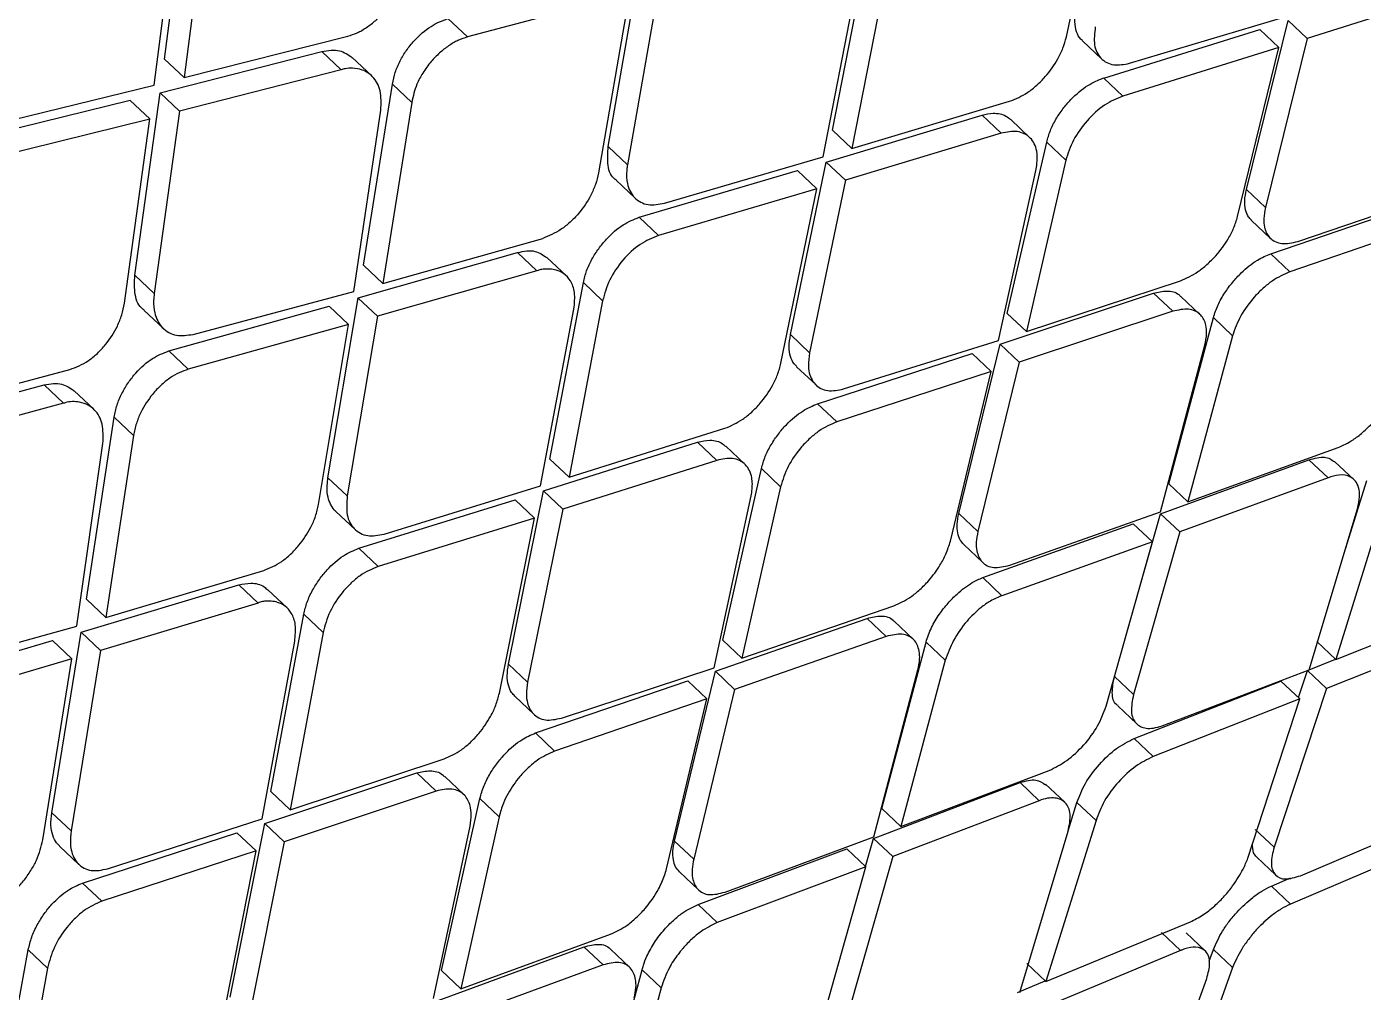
# Model space of a CAD drawing. Extents: x 400 to 501, y 484 to 634.
# Drawn here: x 410.495 to 411.596, y 583.048 to 583.843 of the extents above; entities that cross this region are included whole.
import ezdxf

# ---------------------------------------------------------------- set-up
doc = ezdxf.new("R2010")
doc.units = 0
doc.header["$MEASUREMENT"] = 0
doc.layers.add('DIM', color=3, linetype='Continuous')
doc.layers.add('GEOMETRY', color=3, linetype='Continuous', lineweight=25)

# ---------------------------------------------------------------- blocks, each defined once
blk = doc.blocks.new('2026 GRANDEE')
at = {"layer": 'GEOMETRY', "ltscale": 16}
for p, q in [((-39.0733, -13.0054), (-39.0433, -12.8622)), ((-39.8162, -13.0237), (-39.7962, -12.871)), ((-39.7801, -12.8862), (-39.8001, -13.0389)), ((-39.8247, -13.0451), (-39.805, -12.8921)), ((-39.2659, -13.0823), (-39.2376, -12.9375)), ((-39.4507, -13.0956), (-39.425, -12.9484)), ((-39.2217, -12.9524), (-39.2501, -13.0972)), ((-39.4091, -12.9634), (-39.4348, -13.1106)), ((-39.2737, -13.1042), (-39.2456, -12.9592)), ((-38.747, -12.966), (-38.8749, -13.0067)), ((-39.4332, -12.9699), (-39.5667, -13.0054)), ((-39.4332, -12.9699), (-39.4587, -13.1174)), ((-39.5827, -12.9903), (-39.5667, -13.0054)), ((-39.0212, -13.0271), (-38.8922, -12.9886)), ((-39.0426, -13.0392), (-38.914, -12.9991)), ((-38.925, -13.131), (-38.8907, -12.9918)), ((-38.8982, -13.014), (-38.914, -12.9991)), ((-38.8749, -13.0067), (-38.8907, -12.9918)), ((-39.8001, -13.0389), (-39.6653, -13.0048)), ((-39.0601, -13.0085), (-39.0442, -13.0236)), ((-38.8749, -13.0067), (-38.9093, -13.1458)), ((-39.8199, -13.0514), (-39.6866, -13.0173)), ((-39.6706, -13.0325), (-39.6866, -13.0173)), ((-39.6455, -13.0374), (-39.6615, -13.0223)), ((-38.8982, -13.014), (-39.0269, -13.0541)), ((-38.9323, -13.1534), (-38.8982, -13.014)), ((-39.8001, -13.0389), (-39.8162, -13.0237)), ((-39.6706, -13.0325), (-39.8038, -13.0666)), ((-39.9604, -13.0784), (-39.8247, -13.0451)), ((-39.6522, -13.1934), (-39.6285, -13.0442)), ((-39.6125, -13.0593), (-39.6285, -13.0442)), ((-39.0269, -13.0541), (-39.0426, -13.0392)), ((-39.8407, -13.2016), (-39.8199, -13.0514)), ((-39.8199, -13.0514), (-39.8038, -13.0666)), ((-39.8444, -13.0576), (-39.9799, -13.0912)), ((-39.8284, -13.0727), (-39.8444, -13.0576)), ((-39.8038, -13.0666), (-39.8247, -13.2168)), ((-39.6602, -13.2152), (-39.638, -13.0657)), ((-39.6125, -13.0593), (-39.6363, -13.2085)), ((-39.2501, -13.0972), (-39.1202, -13.0584)), ((-39.9637, -13.1064), (-39.8284, -13.0727)), ((-39.8491, -13.2247), (-39.8284, -13.0727)), ((-39.2712, -13.1084), (-39.1428, -13.0698)), ((-39.127, -13.0847), (-39.1428, -13.0698)), ((-39.1036, -13.0881), (-39.1192, -13.0733)), ((-39.2501, -13.0972), (-39.2659, -13.0823)), ((-39.127, -13.0847), (-39.2554, -13.1234)), ((-39.4348, -13.1106), (-39.4507, -13.0956)), ((-39.122, -13.2331), (-39.0895, -13.0921)), ((-39.0738, -13.107), (-39.0895, -13.0921)), ((-39.4043, -13.1424), (-39.2737, -13.1042)), ((-39.3006, -13.2506), (-39.2712, -13.1084)), ((-39.2712, -13.1085), (-39.2554, -13.1234)), ((-39.0738, -13.107), (-39.1062, -13.2479)), ((-39.4251, -13.1539), (-39.2948, -13.1155)), ((-39.279, -13.1304), (-39.2948, -13.1155)), ((-39.1293, -13.2555), (-39.0983, -13.1142)), ((-39.4443, -13.1233), (-39.4284, -13.1383)), ((-39.279, -13.1304), (-39.4093, -13.1689)), ((-39.3084, -13.2742), (-39.279, -13.1304)), ((-39.2554, -13.1234), (-39.2848, -13.2655)), ((-38.9093, -13.1458), (-38.925, -13.131)), ((-38.8827, -13.1738), (-38.757, -13.1311)), ((-38.905, -13.184), (-38.7795, -13.141)), ((-39.4251, -13.1539), (-39.4093, -13.1689)), ((-38.921, -13.1564), (-38.9052, -13.1714)), ((-38.7638, -13.1558), (-38.8893, -13.1988)), ((-39.6363, -13.2085), (-39.5047, -13.1713)), ((-39.6566, -13.2204), (-39.5253, -13.183)), ((-39.5094, -13.198), (-39.5253, -13.183)), ((-39.4851, -13.2022), (-39.5012, -13.187)), ((-38.8893, -13.1988), (-38.905, -13.184)), ((-39.6363, -13.2085), (-39.6522, -13.1934)), ((-39.5094, -13.198), (-39.6407, -13.2355)), ((-39.8247, -13.2168), (-39.8407, -13.2016)), ((-39.4988, -13.3531), (-39.4712, -13.2077)), ((-39.4553, -13.2227), (-39.4711, -13.2077)), ((-39.1062, -13.2479), (-38.9794, -13.2062)), ((-39.7927, -13.2504), (-39.6602, -13.2152)), ((-39.6816, -13.3685), (-39.6566, -13.2204)), ((-39.6407, -13.2355), (-39.6566, -13.2205)), ((-39.128, -13.2585), (-39.0015, -13.2165)), ((-39.0015, -13.2165), (-38.9857, -13.2314)), ((-38.9633, -13.2339), (-38.979, -13.2191)), ((-39.8331, -13.2305), (-39.8171, -13.2456)), ((-39.8126, -13.264), (-39.6805, -13.2272)), ((-39.6646, -13.2422), (-39.6805, -13.2272)), ((-39.5064, -13.3753), (-39.4789, -13.2296)), ((-39.4553, -13.2227), (-39.483, -13.3681)), ((-38.9857, -13.2314), (-39.1122, -13.2734)), ((-39.6646, -13.2422), (-39.7966, -13.2791)), ((-39.6893, -13.3905), (-39.6646, -13.2422)), ((-39.6407, -13.2355), (-39.6657, -13.3835)), ((-39.122, -13.2331), (-39.1062, -13.2479)), ((-38.9889, -13.3735), (-38.9522, -13.2366)), ((-38.9365, -13.2515), (-38.9522, -13.2366)), ((-39.2848, -13.2655), (-39.3006, -13.2506)), ((-38.9365, -13.2515), (-38.9732, -13.3884)), ((-39.7966, -13.2791), (-39.8126, -13.264)), ((-39.2568, -13.2954), (-39.1293, -13.2555)), ((-39.1619, -13.3981), (-39.128, -13.2585)), ((-39.1122, -13.2734), (-39.1279, -13.2586)), ((-38.9957, -13.3965), (-38.9593, -13.2593)), ((-39.2782, -13.3075), (-39.151, -13.2661)), ((-39.1352, -13.281), (-39.151, -13.2661)), ((-39.1122, -13.2734), (-39.1462, -13.4129)), ((-40.0277, -13.3148), (-39.8942, -13.2794)), ((-39.2955, -13.2771), (-39.2795, -13.2921)), ((-39.1352, -13.281), (-39.2624, -13.3224)), ((-39.1689, -13.4208), (-39.1352, -13.281)), ((-40.0473, -13.3274), (-39.9154, -13.2921)), ((-39.8993, -13.3072), (-39.9154, -13.2921)), ((-39.8745, -13.312), (-39.8905, -13.2969)), ((-39.8993, -13.3072), (-40.0312, -13.3426)), ((-39.2624, -13.3224), (-39.2782, -13.3075)), ((-39.8805, -13.4686), (-39.8577, -13.3186)), ((-39.8417, -13.3337), (-39.8577, -13.3186)), ((-39.483, -13.3681), (-39.3546, -13.3278)), ((-39.8883, -13.4906), (-39.8669, -13.3403)), ((-39.8417, -13.3337), (-39.8646, -13.4837)), ((-39.504, -13.3794), (-39.3771, -13.3393)), ((-39.3613, -13.3542), (-39.3771, -13.3393)), ((-39.3382, -13.3574), (-39.3538, -13.3426)), ((-39.483, -13.3681), (-39.4988, -13.3531)), ((-38.9957, -13.3983), (-38.8735, -13.3537)), ((-38.9732, -13.3884), (-38.8495, -13.3436)), ((-38.8578, -13.3685), (-38.8735, -13.3537)), ((-39.3613, -13.3542), (-39.4882, -13.3944)), ((-39.3564, -13.5024), (-39.3245, -13.361)), ((-39.3087, -13.3759), (-39.3245, -13.361)), ((-38.8365, -13.37), (-38.8521, -13.3553)), ((-39.6657, -13.3835), (-39.6816, -13.3685)), ((-39.6354, -13.415), (-39.5064, -13.3753)), ((-39.3087, -13.3759), (-39.3407, -13.5173)), ((-38.9732, -13.3884), (-38.9889, -13.3736)), ((-38.8578, -13.3685), (-38.98, -13.4131)), ((-38.8432, -13.4264), (-38.8259, -13.3707)), ((-39.6561, -13.4266), (-39.5273, -13.3867)), ((-39.5329, -13.5221), (-39.504, -13.3794)), ((-39.5115, -13.4017), (-39.5273, -13.3867)), ((-39.504, -13.3794), (-39.4882, -13.3944)), ((-39.3635, -13.5251), (-39.3329, -13.3835)), ((-38.8102, -13.3856), (-38.8514, -13.5182)), ((-39.6751, -13.3962), (-39.6592, -13.4112)), ((-39.4882, -13.3944), (-39.5171, -13.537)), ((-39.12, -13.4406), (-38.9957, -13.3965)), ((-38.8733, -13.5268), (-38.8335, -13.394)), ((-39.5115, -13.4017), (-39.6402, -13.4416)), ((-39.5404, -13.546), (-39.5115, -13.4017)), ((-39.1462, -13.4129), (-39.1619, -13.3981)), ((-39.1422, -13.4508), (-39.0182, -13.4064)), ((-39.0252, -13.5021), (-38.9957, -13.3983)), ((-39.0025, -13.4212), (-39.0182, -13.4064)), ((-38.98, -13.4131), (-38.9957, -13.3983)), ((-38.98, -13.4131), (-39.0181, -13.5471)), ((-39.6402, -13.4416), (-39.6561, -13.4266)), ((-39.1579, -13.4235), (-39.1421, -13.4384)), ((-39.0025, -13.4212), (-39.1265, -13.4657)), ((-39.0406, -13.5568), (-39.0025, -13.4212)), ((-39.8646, -13.4837), (-39.7345, -13.445)), ((-39.1422, -13.4508), (-39.1265, -13.4657)), ((-39.8848, -13.4957), (-39.755, -13.4568)), ((-39.755, -13.4568), (-39.7391, -13.4718)), ((-39.7152, -13.4757), (-39.731, -13.4608)), ((-39.8805, -13.4686), (-39.8646, -13.4837)), ((-39.7391, -13.4718), (-39.8689, -13.5108)), ((-39.3407, -13.5173), (-39.2155, -13.4741)), ((-38.8514, -13.5182), (-38.731, -13.4705)), ((-39.7285, -13.627), (-39.7014, -13.481)), ((-39.6856, -13.496), (-39.7014, -13.481)), ((-39.3624, -13.528), (-39.2375, -13.4844)), ((-39.2217, -13.4993), (-39.2375, -13.4844)), ((-40.0192, -13.5273), (-39.8883, -13.4907)), ((-39.909, -13.6445), (-39.8848, -13.4957)), ((-39.8689, -13.5108), (-39.8848, -13.4958)), ((-39.6856, -13.496), (-39.7127, -13.642)), ((-39.1996, -13.5015), (-39.2153, -13.4867)), ((-38.7389, -13.4941), (-38.8591, -13.5422)), ((-40.039, -13.541), (-39.9085, -13.5027)), ((-39.8925, -13.5178), (-39.9085, -13.5027)), ((-39.7357, -13.6495), (-39.7089, -13.5032)), ((-39.3407, -13.5173), (-39.3564, -13.5024)), ((-39.2217, -13.4993), (-39.3466, -13.5429)), ((-39.2253, -13.641), (-39.1889, -13.5039)), ((-39.1731, -13.5188), (-39.1888, -13.5039)), ((-38.8514, -13.5182), (-38.8671, -13.5034)), ((-39.8925, -13.5178), (-40.023, -13.5561)), ((-39.9164, -13.6668), (-39.8925, -13.5178)), ((-39.8689, -13.5108), (-39.8931, -13.6595)), ((-39.1731, -13.5188), (-39.2096, -13.6559)), ((-38.8748, -13.5273), (-38.8516, -13.518)), ((-39.5171, -13.537), (-39.5329, -13.5221)), ((-39.4893, -13.5666), (-39.3635, -13.5251)), ((-39.396, -13.6678), (-39.3624, -13.528)), ((-39.3466, -13.5429), (-39.3624, -13.528)), ((-39.2318, -13.6643), (-39.1956, -13.5269)), ((-38.9944, -13.5728), (-38.8733, -13.5268)), ((-38.8822, -13.5497), (-38.8748, -13.5273)), ((-38.8591, -13.5422), (-38.8748, -13.5273)), ((-39.5107, -13.5788), (-39.3851, -13.5358)), ((-39.3694, -13.5507), (-39.3851, -13.5358)), ((-39.0181, -13.5471), (-39.0338, -13.5323)), ((-39.0175, -13.5834), (-38.8967, -13.536)), ((-38.881, -13.5508), (-38.8967, -13.536)), ((-39.5277, -13.5485), (-39.5118, -13.5636)), ((-39.3694, -13.5507), (-39.4949, -13.5937)), ((-39.4027, -13.6908), (-39.3694, -13.5507)), ((-39.3466, -13.5429), (-39.3803, -13.6827)), ((-38.881, -13.5508), (-39.0018, -13.5982)), ((-38.9238, -13.6819), (-38.881, -13.5508)), ((-38.8591, -13.5422), (-38.9022, -13.673)), ((-39.031, -13.5565), (-39.0153, -13.5714)), ((-39.4949, -13.5937), (-39.5107, -13.5788)), ((-39.0018, -13.5982), (-39.0175, -13.5834)), ((-39.7127, -13.642), (-39.5859, -13.6002)), ((-39.7336, -13.6534), (-39.6083, -13.6117)), ((-39.5925, -13.6267), (-39.6083, -13.6117)), ((-39.5697, -13.6295), (-39.5854, -13.6147)), ((-39.2096, -13.6559), (-39.0875, -13.6097)), ((-39.7127, -13.642), (-39.7285, -13.627)), ((-39.5925, -13.6267), (-39.7177, -13.6684)), ((-39.2321, -13.6658), (-39.1115, -13.6197)), ((-39.0958, -13.6346), (-39.1115, -13.6197)), ((-39.0747, -13.6359), (-39.0904, -13.6211)), ((-39.588, -13.7746), (-39.5564, -13.6328)), ((-39.5406, -13.6478), (-39.5564, -13.6328)), ((-39.0958, -13.6346), (-39.2164, -13.6807)), ((-39.0719, -13.6594), (-39.0646, -13.6361)), ((-39.0489, -13.651), (-39.0646, -13.6361)), ((-39.8931, -13.6595), (-39.909, -13.6445)), ((-39.8631, -13.6907), (-39.7357, -13.6495)), ((-39.5406, -13.6478), (-39.5722, -13.7895)), ((-39.2096, -13.6559), (-39.2253, -13.6411)), ((-39.0489, -13.651), (-39.0902, -13.7836)), ((-38.8806, -13.6964), (-38.7626, -13.6463)), ((-39.8837, -13.7025), (-39.7566, -13.661)), ((-39.762, -13.7965), (-39.7336, -13.6534)), ((-39.7408, -13.676), (-39.7566, -13.661)), ((-39.7177, -13.6684), (-39.7335, -13.6534)), ((-39.5947, -13.7976), (-39.5645, -13.6556)), ((-39.1118, -13.7925), (-39.0719, -13.6596)), ((-38.9022, -13.673), (-38.9179, -13.6582)), ((-39.9028, -13.672), (-39.8867, -13.6872)), ((-39.7177, -13.6684), (-39.7462, -13.8115)), ((-39.3803, -13.6827), (-39.396, -13.6678)), ((-39.3545, -13.71), (-39.2318, -13.6643)), ((-39.2387, -13.6889), (-39.2321, -13.6658)), ((-39.2321, -13.6658), (-39.2164, -13.6807)), ((-38.771, -13.6695), (-38.8888, -13.7198)), ((-39.7408, -13.676), (-39.8678, -13.7175)), ((-39.7691, -13.8207), (-39.7408, -13.676)), ((-39.3767, -13.7202), (-39.2543, -13.6742)), ((-39.2164, -13.6807), (-39.2544, -13.8147)), ((-39.2386, -13.6891), (-39.2543, -13.6742)), ((-38.9165, -13.6811), (-38.9007, -13.696)), ((-39.3921, -13.6931), (-39.3763, -13.708)), ((-39.2386, -13.6891), (-39.3609, -13.735)), ((-39.2767, -13.8247), (-39.2386, -13.6891)), ((-39.8837, -13.7025), (-39.8678, -13.7175)), ((-38.9045, -13.7049), (-38.8887, -13.6982)), ((-38.9045, -13.705), (-38.8888, -13.7198)), ((-39.3609, -13.735), (-39.3767, -13.7202)), ((-39.0902, -13.7836), (-38.9712, -13.7344)), ((-39.5722, -13.7895), (-39.4487, -13.7446)), ((-38.9792, -13.758), (-38.995, -13.7431)), ((-38.9591, -13.7583), (-38.9747, -13.7435)), ((-39.9549, -13.904), (-39.9284, -13.7575)), ((-39.9125, -13.7725), (-39.9284, -13.7575)), ((-39.5939, -13.8002), (-39.4706, -13.755)), ((-39.4707, -13.755), (-39.4549, -13.7699)), ((-39.4331, -13.7718), (-39.4488, -13.757)), ((-38.9792, -13.758), (-39.0978, -13.8075)), ((-38.9556, -13.7668), (-38.9521, -13.7572)), ((-38.9364, -13.7721), (-38.9521, -13.7572)), ((-39.4549, -13.7699), (-39.5781, -13.8151)), ((-39.0902, -13.7836), (-39.1059, -13.7687)), ((-38.9364, -13.7721), (-38.9826, -13.9)), ((-39.9125, -13.7725), (-39.9391, -13.919)), ((-39.588, -13.7746), (-39.5722, -13.7895)), ((-39.4571, -13.9032), (-39.4228, -13.7738)), ((-39.4071, -13.7887), (-39.4228, -13.7738)), ((-39.1136, -13.7926), (-39.0907, -13.7831)), ((-39.0037, -13.9094), (-38.9577, -13.7812)), ((-39.4071, -13.7887), (-39.4435, -13.9259))]:
    blk.add_line(p, q, dxfattribs=at)
for points, knots in [([(-45.9514, -13.3107), (-45.8033, -13.0357), (-45.5087, -12.4889), (-45.1362, -11.8753), (-44.8657, -11.4533), (-44.7068, -11.2126), (-44.5423, -10.9704), (-44.3613, -10.7115), (-44.0257, -10.2469), (-43.5214, -9.5953), (-42.8346, -8.7946), (-42.1791, -8.1048), (-41.5672, -7.5146), (-41.0084, -7.0135), (-40.5326, -6.6169), (-40.1496, -6.3143), (-39.8662, -6.0981), (-39.5827, -5.8893), (-39.3147, -5.6985), (-38.9061, -5.4164), (-38.3432, -5.05), (-37.599, -4.6027), (-37.0869, -4.3272), (-36.8294, -4.1887)], [0, 0, 0, 0, 0.071478, 0.142152, 0.164219, 0.186221, 0.208164, 0.23124, 0.25853, 0.33935, 0.419742, 0.49991, 0.55706, 0.614293, 0.671682, 0.698814, 0.726004, 0.753262, 0.779402, 0.801319, 0.866902, 0.933096, 1, 1, 1, 1]), ([(-40.5003, -15.8714), (-40.4458, -15.8151), (-40.3226, -15.6877), (-40.1408, -15.4997), (-39.9651, -15.3178), (-39.8201, -15.1678), (-39.7056, -15.0492), (-39.6194, -14.9601), (-39.5502, -14.8884), (-39.4511, -14.7859), (-39.3025, -14.6322), (-39.0935, -14.416), (-38.8443, -14.1584), (-38.5644, -13.8693), (-38.2653, -13.5609), (-37.9638, -13.2506), (-37.6617, -12.9402), (-37.3313, -12.6013), (-36.9741, -12.2355), (-36.5987, -11.8519), (-36.2427, -11.4888), (-35.9145, -11.1547), (-35.6645, -10.9006), (-35.4828, -10.716), (-35.3515, -10.5826), (-35.2026, -10.4314), (-35.0272, -10.2533), (-34.826, -10.049), (-34.5993, -9.8189), (-34.359, -9.575), (-34.1941, -9.4073), (-34.113, -9.3249)], [0, 0, 0, 0, 0.025706, 0.058116, 0.085771, 0.108674, 0.126547, 0.139842, 0.14935, 0.159222, 0.186616, 0.219484, 0.257819, 0.304206, 0.351452, 0.398756, 0.44612, 0.493545, 0.553989, 0.613827, 0.669581, 0.720778, 0.767425, 0.786508, 0.805714, 0.828802, 0.856129, 0.887695, 0.922828, 0.962064, 1, 1, 1, 1]), ([(-40.3706, -15.9417), (-40.3422, -15.9148), (-40.11, -15.6952), (-39.6744, -15.2761), (-39.065, -14.6861), (-38.4575, -14.0915), (-37.8521, -13.494), (-37.249, -12.8934), (-36.6483, -12.2902), (-36.0504, -11.6845), (-35.4555, -11.0767), (-34.8652, -10.4669), (-34.4262, -10.0105), (-34.187, -9.7575), (-34.1406, -9.7083)], [0, 0, 0, 0, 0.013438, 0.10981, 0.206183, 0.302486, 0.398732, 0.494983, 0.591271, 0.687581, 0.783942, 0.880359, 0.976777, 1, 1, 1, 1]), ([(-32.0826, -10.2807), (-32.4042, -10.5222), (-33.044, -11.0026), (-33.956, -11.7803), (-34.8417, -12.5767), (-35.7009, -13.3979), (-36.5348, -14.2323), (-37.3474, -15.0774), (-38.1302, -15.9429), (-38.8881, -16.8398), (-39.3585, -17.4672), (-39.595, -17.7827)], [0, 0, 0, 0, 0.113392, 0.225638, 0.337341, 0.448782, 0.560233, 0.669481, 0.778832, 0.888788, 1, 1, 1, 1]), ([(-31.6026, -10.7629), (-31.7346, -10.851), (-32.0014, -11.0291), (-32.3994, -11.3097), (-32.8003, -11.6038), (-33.2029, -11.9123), (-33.5956, -12.2261), (-34.0451, -12.6002), (-34.5554, -13.0457), (-35.1391, -13.5846), (-35.6554, -14.0878), (-36.0964, -14.5358), (-36.4532, -14.9108), (-36.7926, -15.2802), (-37.1149, -15.6435), (-37.4296, -16.0113), (-37.8042, -16.466), (-38.23, -17.0115), (-38.6902, -17.6387), (-38.9753, -18.0617), (-39.1157, -18.2701)], [0, 0, 0, 0, 0.044709, 0.090349, 0.13691, 0.184379, 0.232745, 0.277954, 0.348418, 0.422679, 0.500679, 0.550525, 0.598903, 0.645795, 0.691185, 0.735062, 0.781563, 0.856423, 0.929252, 1, 1, 1, 1]), ([(-37.3359, -12.5699), (-37.7534, -12.9998), (-38.3953, -13.6607), (-39.245, -14.5503), (-39.6809, -15.0064), (-39.8943, -15.2296)], [0, 0, 0, 0, 0.487216, 0.749024, 1, 1, 1, 1]), ([(-39.6653, -13.0048), (-39.6627, -13.0039), (-39.6575, -13.0023), (-39.6496, -12.9977), (-39.6421, -12.9919), (-39.6333, -12.9827), (-39.6262, -12.9718), (-39.6214, -12.9601), (-39.6201, -12.9539), (-39.6195, -12.9508)], [0, 0, 0, 0, 0.124644, 0.249582, 0.375011, 0.501094, 0.733798, 0.862796, 1, 1, 1, 1]), ([(-39.6285, -13.0442), (-39.6278, -13.041), (-39.6265, -13.0347), (-39.6224, -13.0252), (-39.6171, -13.0164), (-39.6089, -13.0061), (-39.5971, -12.9957), (-39.5874, -12.992), (-39.5827, -12.9903)], [0, 0, 0, 0, 0.139988, 0.275558, 0.406803, 0.533823, 0.77452, 1, 1, 1, 1]), ([(-39.06, -13.0084), (-39.0605, -13.008), (-39.0628, -13.0062), (-39.0652, -13.0011), (-39.0669, -12.9928), (-39.0658, -12.9857), (-39.0653, -12.982)], [0, 0, 0, 0, 0.082355, 0.36158, 0.667471, 1, 1, 1, 1]), ([(-39.0495, -12.997), (-39.0501, -13.0022), (-39.0513, -13.0126), (-39.0465, -13.0221), (-39.0403, -13.0267), (-39.0327, -13.0292), (-39.0257, -13.0279), (-39.0212, -13.0271)], [0, 0, 0, 0, 0.249802, 0.499311, 0.633415, 0.761718, 1, 1, 1, 1]), ([(-39.5667, -13.0054), (-39.5693, -13.0062), (-39.5745, -13.0079), (-39.5823, -13.0125), (-39.5898, -13.0184), (-39.5971, -13.0259), (-39.6034, -13.0347), (-39.6097, -13.0461), (-39.6114, -13.0543), (-39.6125, -13.0593)], [0, 0, 0, 0, 0.125467, 0.250632, 0.375667, 0.500747, 0.651441, 0.784926, 1, 1, 1, 1]), ([(-39.1202, -13.0584), (-39.1151, -13.0563), (-39.1075, -13.0532), (-39.0976, -13.0453), (-39.0887, -13.0363), (-39.0812, -13.0257), (-39.0758, -13.0144), (-39.0742, -13.0085), (-39.0733, -13.0054)], [0, 0, 0, 0, 0.246068, 0.372181, 0.500018, 0.731443, 0.861192, 1, 1, 1, 1]), ([(-39.6866, -13.0173), (-39.6815, -13.0165), (-39.6716, -13.0151), (-39.6649, -13.0201), (-39.6616, -13.0225)], [0, 0, 0, 0, 0.5222304, 1, 1, 1, 1]), ([(-39.638, -13.0657), (-39.6378, -13.0601), (-39.6374, -13.0491), (-39.6436, -13.0381), (-39.6522, -13.0324), (-39.6604, -13.0309), (-39.6666, -13.0311), (-39.6695, -13.0321), (-39.6706, -13.0325)], [0, 0, 0, 0, 0.2494, 0.498308, 0.694229, 0.843123, 0.944932, 1, 1, 1, 1]), ([(-39.0895, -13.0921), (-39.0887, -13.0889), (-39.0869, -13.0827), (-39.0822, -13.0733), (-39.0764, -13.0646), (-39.0678, -13.0547), (-39.0562, -13.0447), (-39.047, -13.0409), (-39.0427, -13.0391)], [0, 0, 0, 0, 0.144696, 0.283786, 0.417288, 0.545224, 0.783438, 1, 1, 1, 1]), ([(-39.0269, -13.0541), (-39.0319, -13.0562), (-39.0421, -13.0605), (-39.0567, -13.0739), (-39.0684, -13.0903), (-39.072, -13.1014), (-39.0738, -13.107)], [0, 0, 0, 0, 0.248735, 0.499985, 0.749884, 1, 1, 1, 1]), ([(-39.1428, -13.0698), (-39.1397, -13.0691), (-39.1324, -13.0675), (-39.1242, -13.0692), (-39.1205, -13.0724), (-39.1193, -13.0735)], [0, 0, 0, 0, 0.327385, 0.780597, 1, 1, 1, 1]), ([(-39.0983, -13.1142), (-39.0983, -13.1142), (-39.0982, -13.114), (-39.0982, -13.1136), (-39.0979, -13.1122), (-39.0971, -13.1071), (-39.0973, -13.0978), (-39.1014, -13.0893), (-39.1077, -13.0849), (-39.1154, -13.0825), (-39.1224, -13.0838), (-39.127, -13.0847)], [0, 0, 0, 0, 0.002183, 0.006168, 0.019541, 0.067892, 0.250469, 0.499736, 0.635757, 0.764625, 1, 1, 1, 1]), ([(-39.4442, -13.1231), (-39.4444, -13.123), (-39.4483, -13.121), (-39.4518, -13.1115), (-39.4511, -13.1009), (-39.4507, -13.0956)], [0, 0, 0, 0, 0.034786, 0.51742, 1, 1, 1, 1]), ([(-39.4348, -13.1106), (-39.4349, -13.1108), (-39.435, -13.1113), (-39.4352, -13.1128), (-39.4358, -13.1182), (-39.4353, -13.1279), (-39.4309, -13.1368), (-39.4242, -13.1417), (-39.4162, -13.1445), (-39.409, -13.1432), (-39.4043, -13.1424)], [0, 0, 0, 0, 0.007284, 0.02145, 0.070412, 0.250356, 0.499582, 0.634571, 0.763105, 1, 1, 1, 1]), ([(-39.4587, -13.1174), (-39.4594, -13.1206), (-39.4608, -13.1267), (-39.466, -13.1382), (-39.4732, -13.1491), (-39.482, -13.1581), (-39.4919, -13.1661), (-39.4996, -13.1692), (-39.5047, -13.1713)], [0, 0, 0, 0, 0.139084, 0.268877, 0.499784, 0.626902, 0.753282, 1, 1, 1, 1]), ([(-38.9208, -13.1563), (-38.9217, -13.1554), (-38.924, -13.1532), (-38.926, -13.1478), (-38.9268, -13.1402), (-38.9257, -13.1341), (-38.925, -13.131)], [0, 0, 0, 0, 0.169567, 0.43189, 0.7087, 1, 1, 1, 1]), ([(-39.4712, -13.2077), (-39.4704, -13.2044), (-39.4689, -13.1981), (-39.4644, -13.1886), (-39.4588, -13.1798), (-39.4505, -13.1696), (-39.4389, -13.1594), (-39.4296, -13.1557), (-39.4251, -13.1539)], [0, 0, 0, 0, 0.143507, 0.28169, 0.414592, 0.542265, 0.781076, 1, 1, 1, 1]), ([(-38.9794, -13.2062), (-38.9746, -13.2041), (-38.9672, -13.2008), (-38.9574, -13.1929), (-38.9485, -13.1841), (-38.9409, -13.1737), (-38.9351, -13.1626), (-38.9333, -13.1566), (-38.9323, -13.1534)], [0, 0, 0, 0, 0.240796, 0.368159, 0.499798, 0.721243, 0.853568, 1, 1, 1, 1]), ([(-38.9093, -13.1458), (-38.9099, -13.149), (-38.9111, -13.1549), (-38.9102, -13.1638), (-38.907, -13.1703), (-38.9015, -13.1742), (-38.8943, -13.1764), (-38.8873, -13.1749), (-38.8827, -13.1738)], [0, 0, 0, 0, 0.152668, 0.287076, 0.500276, 0.628991, 0.755362, 1, 1, 1, 1]), ([(-39.4093, -13.1689), (-39.4144, -13.171), (-39.4246, -13.1752), (-39.4391, -13.1888), (-39.4505, -13.2055), (-39.4537, -13.2169), (-39.4553, -13.2227)], [0, 0, 0, 0, 0.248841, 0.500152, 0.749815, 1, 1, 1, 1]), ([(-39.5253, -13.183), (-39.5227, -13.1824), (-39.5177, -13.1813), (-39.509, -13.1817), (-39.5043, -13.1851), (-39.5013, -13.1872)], [0, 0, 0, 0, 0.266186, 0.527869, 1, 1, 1, 1]), ([(-38.9522, -13.2366), (-38.9511, -13.2331), (-38.9489, -13.2264), (-38.9432, -13.2163), (-38.9366, -13.2074), (-38.9277, -13.1978), (-38.9168, -13.189), (-38.9087, -13.1855), (-38.905, -13.184)], [0, 0, 0, 0, 0.162673, 0.314645, 0.455907, 0.586453, 0.814461, 1, 1, 1, 1]), ([(-39.4789, -13.2296), (-39.4785, -13.2249), (-39.4776, -13.2159), (-39.4812, -13.2062), (-39.4867, -13.2003), (-39.4943, -13.1967), (-39.5016, -13.1963), (-39.5073, -13.1971), (-39.5088, -13.1978), (-39.5094, -13.198)], [0, 0, 0, 0, 0.220335, 0.413561, 0.579597, 0.718377, 0.913427, 0.970264, 1, 1, 1, 1]), ([(-38.8893, -13.1988), (-38.8941, -13.201), (-38.9015, -13.2043), (-38.9113, -13.2122), (-38.9206, -13.2215), (-38.9307, -13.2352), (-38.9345, -13.246), (-38.9365, -13.2515)], [0, 0, 0, 0, 0.243789, 0.370648, 0.500457, 0.750107, 1, 1, 1, 1]), ([(-39.833, -13.2302), (-39.8333, -13.23), (-39.8374, -13.2278), (-39.8413, -13.218), (-39.8409, -13.2071), (-39.8407, -13.2016)], [0, 0, 0, 0, 0.042288, 0.521274, 1, 1, 1, 1]), ([(-39.8247, -13.2168), (-39.8249, -13.2187), (-39.8255, -13.2243), (-39.8245, -13.2347), (-39.8198, -13.2438), (-39.8129, -13.2491), (-39.8047, -13.2522), (-39.7974, -13.2511), (-39.7927, -13.2504)], [0, 0, 0, 0, 0.08409, 0.250223, 0.499448, 0.635496, 0.764377, 1, 1, 1, 1]), ([(-39.0015, -13.2165), (-38.9978, -13.2156), (-38.9898, -13.2138), (-38.9824, -13.2157), (-38.9796, -13.2187), (-38.9791, -13.2192)], [0, 0, 0, 0, 0.40784, 0.889999, 1, 1, 1, 1]), ([(-39.8942, -13.2794), (-39.889, -13.2774), (-39.8812, -13.2743), (-39.8714, -13.2662), (-39.8627, -13.257), (-39.8558, -13.246), (-39.851, -13.2342), (-39.8498, -13.2279), (-39.8491, -13.2247)], [0, 0, 0, 0, 0.2472, 0.373121, 0.500379, 0.730936, 0.86074, 1, 1, 1, 1]), ([(-38.9593, -13.2593), (-38.9586, -13.2561), (-38.9574, -13.2502), (-38.9583, -13.2414), (-38.9615, -13.2348), (-38.967, -13.231), (-38.9743, -13.2288), (-38.9812, -13.2304), (-38.9857, -13.2314)], [0, 0, 0, 0, 0.154431, 0.28943, 0.500297, 0.631882, 0.7592, 1, 1, 1, 1]), ([(-39.2953, -13.2769), (-39.2961, -13.2762), (-39.2985, -13.2741), (-39.3008, -13.2687), (-39.3022, -13.2607), (-39.3011, -13.254), (-39.3006, -13.2506)], [0, 0, 0, 0, 0.132205, 0.40135, 0.690616, 1, 1, 1, 1]), ([(-39.8577, -13.3186), (-39.857, -13.3153), (-39.8557, -13.3088), (-39.8515, -13.2991), (-39.8462, -13.2901), (-39.8381, -13.2798), (-39.8266, -13.2695), (-39.8171, -13.2658), (-39.8126, -13.264)], [0, 0, 0, 0, 0.143057, 0.280834, 0.413413, 0.540884, 0.779835, 1, 1, 1, 1]), ([(-39.2848, -13.2655), (-39.2854, -13.2692), (-39.2861, -13.2739), (-39.2857, -13.2786), (-39.2848, -13.2845), (-39.2819, -13.2906), (-39.2758, -13.2951), (-39.2683, -13.2976), (-39.2613, -13.2963), (-39.2568, -13.2954)], [0, 0, 0, 0, 0.173712, 0.224323, 0.250616, 0.499862, 0.631556, 0.758964, 1, 1, 1, 1]), ([(-39.3546, -13.3278), (-39.3497, -13.3257), (-39.3422, -13.3225), (-39.3324, -13.3145), (-39.3236, -13.3055), (-39.3163, -13.2948), (-39.3109, -13.2835), (-39.3093, -13.2774), (-39.3084, -13.2742)], [0, 0, 0, 0, 0.243788, 0.370473, 0.499997, 0.725799, 0.856959, 1, 1, 1, 1]), ([(-39.7966, -13.2791), (-39.7991, -13.28), (-39.8042, -13.2817), (-39.812, -13.2863), (-39.8193, -13.2923), (-39.8279, -13.3014), (-39.8349, -13.3124), (-39.8398, -13.3241), (-39.841, -13.3304), (-39.8417, -13.3337)], [0, 0, 0, 0, 0.124409, 0.249235, 0.374659, 0.500857, 0.726928, 0.857677, 1, 1, 1, 1]), ([(-39.9154, -13.2921), (-39.9128, -13.2916), (-39.9077, -13.2905), (-39.8988, -13.2912), (-39.8938, -13.2947), (-39.8906, -13.2971)], [0, 0, 0, 0, 0.264885, 0.525451, 1, 1, 1, 1]), ([(-38.8495, -13.3436), (-38.8454, -13.3418), (-38.8387, -13.3387), (-38.8289, -13.3311), (-38.8205, -13.323), (-38.8132, -13.3138), (-38.8064, -13.3029), (-38.8037, -13.2956), (-38.8021, -13.2912)], [0, 0, 0, 0, 0.210546, 0.345379, 0.499642, 0.657513, 0.793671, 1, 1, 1, 1]), ([(-39.8669, -13.3403), (-39.8667, -13.3348), (-39.8664, -13.3237), (-39.872, -13.3137), (-39.8791, -13.3083), (-39.8869, -13.3057), (-39.8947, -13.3055), (-39.8989, -13.3071), (-39.8993, -13.3072)], [0, 0, 0, 0, 0.249681, 0.498582, 0.627856, 0.773812, 0.975899, 1, 1, 1, 1]), ([(-39.3245, -13.361), (-39.3236, -13.3577), (-39.3218, -13.3512), (-39.3168, -13.3414), (-39.3108, -13.3326), (-39.3023, -13.3226), (-39.291, -13.313), (-39.2823, -13.3093), (-39.2782, -13.3075)], [0, 0, 0, 0, 0.151296, 0.295109, 0.431449, 0.560331, 0.794784, 1, 1, 1, 1]), ([(-39.2624, -13.3224), (-39.2673, -13.3246), (-39.2748, -13.3278), (-39.2846, -13.3359), (-39.2937, -13.3452), (-39.3035, -13.3592), (-39.3069, -13.3703), (-39.3087, -13.3759)], [0, 0, 0, 0, 0.245928, 0.372294, 0.5006, 0.750185, 1, 1, 1, 1]), ([(-39.3771, -13.3393), (-39.3736, -13.3385), (-39.3659, -13.3368), (-39.358, -13.3388), (-39.3548, -13.342), (-39.354, -13.3427)], [0, 0, 0, 0, 0.375316, 0.844663, 1, 1, 1, 1]), ([(-39.3329, -13.3835), (-39.3324, -13.3796), (-39.3317, -13.3748), (-39.3322, -13.3702), (-39.3324, -13.369), (-39.3332, -13.3643), (-39.336, -13.3586), (-39.3422, -13.3542), (-39.3498, -13.3518), (-39.3567, -13.3533), (-39.3613, -13.3542)], [0, 0, 0, 0, 0.182849, 0.231148, 0.248384, 0.250512, 0.499781, 0.633292, 0.761317, 1, 1, 1, 1]), ([(-38.8735, -13.3537), (-38.8689, -13.3525), (-38.8601, -13.3501), (-38.8548, -13.3537), (-38.8522, -13.3555)], [0, 0, 0, 0, 0.51939, 1, 1, 1, 1]), ([(-39.6751, -13.3961), (-39.6752, -13.396), (-39.6768, -13.3949), (-39.6779, -13.393), (-39.6788, -13.3914), (-39.6788, -13.3914), (-39.6788, -13.3914), (-39.6788, -13.3914), (-39.6788, -13.3914), (-39.6789, -13.3913), (-39.6795, -13.3902), (-39.681, -13.387), (-39.6827, -13.3798), (-39.682, -13.3727), (-39.6816, -13.3685)], [0, 0, 0, 0, 0.024442, 0.236197, 0.236219, 0.236229, 0.236251, 0.236427, 0.236783, 0.2399, 0.247559, 0.377236, 0.628249, 1, 1, 1, 1]), ([(-38.8335, -13.394), (-38.8327, -13.3906), (-38.8313, -13.3842), (-38.8322, -13.3766), (-38.8349, -13.3711), (-38.84, -13.367), (-38.8477, -13.3653), (-38.8547, -13.3676), (-38.8578, -13.3685)], [0, 0, 0, 0, 0.169969, 0.327146, 0.47152, 0.603084, 0.826915, 1, 1, 1, 1]), ([(-39.6657, -13.3835), (-39.6661, -13.3889), (-39.6669, -13.3998), (-39.6616, -13.4096), (-39.6551, -13.4145), (-39.6472, -13.4172), (-39.6401, -13.4159), (-39.6354, -13.415)], [0, 0, 0, 0, 0.249707, 0.499158, 0.632476, 0.760519, 1, 1, 1, 1]), ([(-39.7345, -13.445), (-39.7295, -13.4429), (-39.7219, -13.4397), (-39.7122, -13.4316), (-39.7036, -13.4225), (-39.6965, -13.4116), (-39.6914, -13.4), (-39.69, -13.3937), (-39.6893, -13.3905)], [0, 0, 0, 0, 0.244999, 0.371429, 0.500157, 0.727138, 0.857934, 1, 1, 1, 1]), ([(-39.1578, -13.4234), (-39.1589, -13.4223), (-39.1612, -13.4198), (-39.1631, -13.4141), (-39.1637, -13.4068), (-39.1625, -13.401), (-39.1619, -13.3981)], [0, 0, 0, 0, 0.206264, 0.461203, 0.725776, 1, 1, 1, 1]), ([(-39.1462, -13.4129), (-39.1468, -13.4159), (-39.1479, -13.4216), (-39.1472, -13.4305), (-39.1432, -13.4389), (-39.1338, -13.4438), (-39.1246, -13.4417), (-39.12, -13.4406)], [0, 0, 0, 0, 0.143408, 0.274845, 0.500908, 0.751785, 1, 1, 1, 1]), ([(-39.7014, -13.481), (-39.7007, -13.4777), (-39.6991, -13.4711), (-39.6945, -13.4613), (-39.6889, -13.4523), (-39.6806, -13.4422), (-39.6694, -13.4321), (-39.6603, -13.4284), (-39.6561, -13.4266)], [0, 0, 0, 0, 0.147992, 0.289391, 0.424233, 0.552558, 0.788818, 1, 1, 1, 1]), ([(-39.2155, -13.4741), (-39.2108, -13.4719), (-39.2036, -13.4687), (-39.1938, -13.4607), (-39.1854, -13.4521), (-39.178, -13.4421), (-39.172, -13.4309), (-39.17, -13.4243), (-39.1689, -13.4208)], [0, 0, 0, 0, 0.236784, 0.36512, 0.499723, 0.698389, 0.836426, 1, 1, 1, 1]), ([(-39.6402, -13.4416), (-39.6452, -13.4437), (-39.6528, -13.4469), (-39.6625, -13.4551), (-39.6715, -13.4646), (-39.6809, -13.4788), (-39.684, -13.4903), (-39.6856, -13.496)], [0, 0, 0, 0, 0.246673, 0.372888, 0.500757, 0.750116, 1, 1, 1, 1]), ([(-39.1889, -13.5039), (-39.1876, -13.5), (-39.1851, -13.4924), (-39.1784, -13.4813), (-39.1711, -13.4719), (-39.162, -13.4627), (-39.1521, -13.4551), (-39.1451, -13.452), (-39.1422, -13.4508)], [0, 0, 0, 0, 0.183849, 0.350969, 0.501331, 0.634909, 0.850862, 1, 1, 1, 1]), ([(-39.755, -13.4568), (-39.7516, -13.4561), (-39.7439, -13.4546), (-39.7357, -13.4567), (-39.7321, -13.4601), (-39.7311, -13.461)], [0, 0, 0, 0, 0.358657, 0.824846, 1, 1, 1, 1]), ([(-39.7089, -13.5032), (-39.7085, -13.4986), (-39.7076, -13.4897), (-39.7111, -13.4801), (-39.7164, -13.4741), (-39.7238, -13.4704), (-39.7311, -13.4698), (-39.7369, -13.4708), (-39.7385, -13.4715), (-39.7391, -13.4718)], [0, 0, 0, 0, 0.215693, 0.40556, 0.569535, 0.707569, 0.905124, 0.965332, 1, 1, 1, 1]), ([(-39.1265, -13.4657), (-39.1295, -13.467), (-39.1353, -13.4694), (-39.1453, -13.4764), (-39.1563, -13.487), (-39.1671, -13.5026), (-39.1711, -13.5134), (-39.1731, -13.5188)], [0, 0, 0, 0, 0.159714, 0.296507, 0.500607, 0.750494, 1, 1, 1, 1]), ([(-39.2375, -13.4844), (-39.2335, -13.4835), (-39.2252, -13.4815), (-39.218, -13.4836), (-39.2156, -13.4865), (-39.2154, -13.4868)], [0, 0, 0, 0, 0.4453624, 0.9401826, 1, 1, 1, 1]), ([(-39.1956, -13.5269), (-39.195, -13.5239), (-39.1939, -13.5183), (-39.1945, -13.5094), (-39.1976, -13.5026), (-39.2031, -13.4987), (-39.2103, -13.4966), (-39.2172, -13.4982), (-39.2217, -13.4993)], [0, 0, 0, 0, 0.142803, 0.273937, 0.500281, 0.628983, 0.755348, 1, 1, 1, 1]), ([(-39.5276, -13.5484), (-39.5285, -13.5475), (-39.531, -13.5452), (-39.5332, -13.5395), (-39.5343, -13.5317), (-39.5334, -13.5253), (-39.5329, -13.5221)], [0, 0, 0, 0, 0.168111, 0.429988, 0.707278, 1, 1, 1, 1]), ([(-39.5171, -13.537), (-39.5176, -13.5403), (-39.5185, -13.5464), (-39.5173, -13.5555), (-39.5138, -13.5624), (-39.5082, -13.5665), (-39.5008, -13.569), (-39.4939, -13.5675), (-39.4893, -13.5666)], [0, 0, 0, 0, 0.153876, 0.288663, 0.500174, 0.629794, 0.756458, 1, 1, 1, 1]), ([(-39.0307, -13.5561), (-39.0312, -13.5559), (-39.0345, -13.5543), (-39.0364, -13.5461), (-39.0346, -13.5368), (-39.0338, -13.5323)], [0, 0, 0, 0, 0.0749, 0.545446, 1, 1, 1, 1]), ([(-39.5859, -13.6002), (-39.5811, -13.598), (-39.5738, -13.5948), (-39.5641, -13.5866), (-39.5556, -13.5777), (-39.5483, -13.5671), (-39.5429, -13.5556), (-39.5412, -13.5493), (-39.5404, -13.546)], [0, 0, 0, 0, 0.241206, 0.368519, 0.499922, 0.716933, 0.850313, 1, 1, 1, 1]), ([(-39.0181, -13.5471), (-39.019, -13.5521), (-39.0209, -13.5619), (-39.0167, -13.5716), (-39.0094, -13.5751), (-39.0016, -13.5751), (-38.9969, -13.5736), (-38.9944, -13.5728)], [0, 0, 0, 0, 0.253873, 0.499654, 0.736078, 0.864725, 1, 1, 1, 1]), ([(-39.5564, -13.6328), (-39.5554, -13.6293), (-39.5535, -13.6225), (-39.5482, -13.6122), (-39.542, -13.6031), (-39.5335, -13.5932), (-39.5227, -13.584), (-39.5144, -13.5804), (-39.5107, -13.5788)], [0, 0, 0, 0, 0.159713, 0.309549, 0.44951, 0.579601, 0.809261, 1, 1, 1, 1]), ([(-39.0646, -13.6361), (-39.0626, -13.6309), (-39.0585, -13.6203), (-39.0465, -13.6043), (-39.0321, -13.5906), (-39.0224, -13.5858), (-39.0175, -13.5834)], [0, 0, 0, 0, 0.246463, 0.496009, 0.748019, 1, 1, 1, 1]), ([(-39.4949, -13.5937), (-39.4997, -13.5959), (-39.507, -13.5992), (-39.5167, -13.6073), (-39.5252, -13.6162), (-39.5322, -13.6263), (-39.5378, -13.6377), (-39.5395, -13.644), (-39.5406, -13.6478)], [0, 0, 0, 0, 0.242795, 0.369651, 0.499827, 0.71533, 0.831951, 1, 1, 1, 1]), ([(-39.6083, -13.6117), (-39.6046, -13.6109), (-39.5966, -13.6091), (-39.589, -13.6112), (-39.5861, -13.6143), (-39.5856, -13.6149)], [0, 0, 0, 0, 0.409166, 0.88992, 1, 1, 1, 1]), ([(-39.1115, -13.6197), (-39.1092, -13.619), (-39.1045, -13.6175), (-39.0967, -13.6171), (-39.093, -13.6197), (-39.0906, -13.6214)], [0, 0, 0, 0, 0.271911, 0.540059, 1, 1, 1, 1]), ([(-39.5645, -13.6556), (-39.564, -13.6523), (-39.5631, -13.6463), (-39.5644, -13.6373), (-39.5679, -13.6305), (-39.5736, -13.6265), (-39.581, -13.6241), (-39.588, -13.6257), (-39.5925, -13.6267)], [0, 0, 0, 0, 0.153853, 0.288628, 0.500144, 0.631393, 0.758604, 1, 1, 1, 1]), ([(-39.0719, -13.6596), (-39.0709, -13.6548), (-39.0691, -13.6451), (-39.0734, -13.6355), (-39.0808, -13.6321), (-39.0887, -13.6323), (-39.0934, -13.6338), (-39.0958, -13.6346)], [0, 0, 0, 0, 0.250838, 0.49968, 0.739123, 0.867011, 1, 1, 1, 1]), ([(-39.9026, -13.6718), (-39.9034, -13.6711), (-39.906, -13.6688), (-39.9085, -13.6631), (-39.9102, -13.6548), (-39.9094, -13.648), (-39.909, -13.6445)], [0, 0, 0, 0, 0.136695, 0.405268, 0.693028, 1, 1, 1, 1]), ([(-39.8931, -13.6595), (-39.8935, -13.663), (-39.8941, -13.6685), (-39.8928, -13.6782), (-39.8891, -13.6856), (-39.8827, -13.6904), (-39.8749, -13.6931), (-39.8678, -13.6917), (-39.8631, -13.6907)], [0, 0, 0, 0, 0.159802, 0.250596, 0.499748, 0.631324, 0.758682, 1, 1, 1, 1]), ([(-39.961, -13.7219), (-39.9561, -13.7198), (-39.9486, -13.7165), (-39.939, -13.7083), (-39.9322, -13.7008), (-39.9262, -13.6924), (-39.9198, -13.6809), (-39.9178, -13.6724), (-39.9164, -13.6668)], [0, 0, 0, 0, 0.243219, 0.370113, 0.500156, 0.633015, 0.760749, 1, 1, 1, 1]), ([(-39.3921, -13.6931), (-39.3932, -13.6918), (-39.3955, -13.6892), (-39.3973, -13.6833), (-39.3977, -13.6762), (-39.3966, -13.6706), (-39.396, -13.6678)], [0, 0, 0, 0, 0.233884, 0.483273, 0.738633, 1, 1, 1, 1]), ([(-38.9165, -13.681), (-38.9175, -13.68), (-38.9199, -13.6774), (-38.9199, -13.6727), (-38.9199, -13.67)], [0, 0, 0, 0, 0.420729, 1, 1, 1, 1]), ([(-38.9022, -13.673), (-38.9034, -13.6776), (-38.9051, -13.6846), (-38.9038, -13.6917), (-38.9007, -13.6971), (-38.8935, -13.7004), (-38.8849, -13.6977), (-38.8806, -13.6964)], [0, 0, 0, 0, 0.240017, 0.368066, 0.501139, 0.7504, 1, 1, 1, 1]), ([(-39.3803, -13.6827), (-39.3808, -13.6855), (-39.3819, -13.6911), (-39.3814, -13.7001), (-39.3775, -13.7085), (-39.3681, -13.7133), (-39.3591, -13.7111), (-39.3545, -13.7099)], [0, 0, 0, 0, 0.138076, 0.267744, 0.500914, 0.748825, 1, 1, 1, 1]), ([(-38.9712, -13.7344), (-38.9678, -13.7327), (-38.9612, -13.7294), (-38.9514, -13.7217), (-38.9431, -13.7134), (-38.9349, -13.7032), (-38.9281, -13.6922), (-38.925, -13.6849), (-38.9238, -13.6819)], [0, 0, 0, 0, 0.184188, 0.351523, 0.501986, 0.635561, 0.851249, 1, 1, 1, 1]), ([(-39.4487, -13.7446), (-39.4442, -13.7425), (-39.4372, -13.7392), (-39.4276, -13.7312), (-39.4182, -13.7215), (-39.4098, -13.7093), (-39.4047, -13.698), (-39.4032, -13.6926), (-39.4027, -13.6908)], [0, 0, 0, 0, 0.228975, 0.359375, 0.50004, 0.749358, 0.915915, 1, 1, 1, 1]), ([(-39.9284, -13.7575), (-39.9276, -13.754), (-39.926, -13.7472), (-39.9213, -13.7371), (-39.9156, -13.7279), (-39.9073, -13.7177), (-39.8964, -13.7079), (-39.8877, -13.7042), (-39.8837, -13.7024)], [0, 0, 0, 0, 0.153093, 0.29815, 0.435198, 0.564266, 0.797627, 1, 1, 1, 1]), ([(-38.9521, -13.7572), (-38.9499, -13.7521), (-38.9466, -13.7445), (-38.9393, -13.7339), (-38.9311, -13.7242), (-38.9218, -13.7155), (-38.9121, -13.7086), (-38.9071, -13.7062), (-38.9045, -13.7049)], [0, 0, 0, 0, 0.244238, 0.370431, 0.499, 0.729194, 0.859625, 1, 1, 1, 1]), ([(-39.8678, -13.7175), (-39.8727, -13.7196), (-39.8802, -13.7229), (-39.8898, -13.7312), (-39.8986, -13.7408), (-39.9079, -13.7552), (-39.911, -13.7667), (-39.9125, -13.7725)], [0, 0, 0, 0, 0.244753, 0.371429, 0.500714, 0.75009, 1, 1, 1, 1]), ([(-39.4228, -13.7738), (-39.4225, -13.7726), (-39.4215, -13.769), (-39.4185, -13.7615), (-39.4129, -13.7513), (-39.4052, -13.7412), (-39.3973, -13.7332), (-39.3878, -13.7254), (-39.381, -13.7222), (-39.3767, -13.7202)], [0, 0, 0, 0, 0.057416, 0.170564, 0.339231, 0.511546, 0.648991, 0.776359, 1, 1, 1, 1]), ([(-38.8887, -13.7198), (-38.8913, -13.721), (-38.8962, -13.7234), (-38.9059, -13.7302), (-38.9153, -13.7389), (-38.9234, -13.7488), (-38.9309, -13.7593), (-38.9342, -13.767), (-38.9364, -13.7721)], [0, 0, 0, 0, 0.138252, 0.267774, 0.49968, 0.628362, 0.754899, 1, 1, 1, 1]), ([(-39.3609, -13.735), (-39.3654, -13.7372), (-39.3724, -13.7405), (-39.3821, -13.7486), (-39.3874, -13.7541), (-39.3911, -13.7585), (-39.3951, -13.7636), (-39.402, -13.774), (-39.4052, -13.7832), (-39.4071, -13.7887)], [0, 0, 0, 0, 0.232664, 0.362081, 0.499902, 0.528605, 0.579993, 0.750383, 1, 1, 1, 1]), ([(-39.4707, -13.755), (-39.4666, -13.754), (-39.4581, -13.7519), (-39.4511, -13.7541), (-39.4489, -13.7569), (-39.4488, -13.757)], [0, 0, 0, 0, 0.472632, 0.976576, 1, 1, 1, 1]), ([(-38.9577, -13.7812), (-38.9566, -13.7767), (-38.9547, -13.7698), (-38.9559, -13.7628), (-38.959, -13.7573), (-38.9656, -13.7546), (-38.9734, -13.7558), (-38.9777, -13.7574), (-38.9788, -13.7578), (-38.9791, -13.758), (-38.9792, -13.758), (-38.9792, -13.758), (-38.9792, -13.758), (-38.9792, -13.758)], [0, 0, 0, 0, 0.235478, 0.364519, 0.500771, 0.749786, 0.936633, 0.983828, 0.995793, 0.998866, 0.999676, 0.999964, 1, 1, 1, 1]), ([(-39.4293, -13.797), (-39.4287, -13.7942), (-39.4276, -13.7887), (-39.428, -13.7798), (-39.4319, -13.7714), (-39.4413, -13.7665), (-39.4504, -13.7688), (-39.4549, -13.7699)], [0, 0, 0, 0, 0.137117, 0.26647, 0.500916, 0.751669, 1, 1, 1, 1])]:
    blk.add_open_spline(points, degree=3, knots=knots, dxfattribs=at)
for points in [[(-39.0875, -13.6097), (-39.0827, -13.6073), (-39.0731, -13.6025), (-39.0586, -13.5891), (-39.0466, -13.573), (-39.0426, -13.5622), (-39.0406, -13.5568)], [(-39.0018, -13.5982), (-39.0066, -13.6006), (-39.0163, -13.6053), (-39.0308, -13.6188), (-39.0429, -13.6348), (-39.0469, -13.6456), (-39.0489, -13.651)]]:
    blk.add_open_spline(points, degree=3, dxfattribs=at)

msp = doc.modelspace()

# ---------------------------------------------------------------- block references
at = {"layer": 'DIM'}
msp.add_blockref('2026 GRANDEE', (450.4248, 596.8403), dxfattribs=at)

doc.saveas('drawing.dxf')
